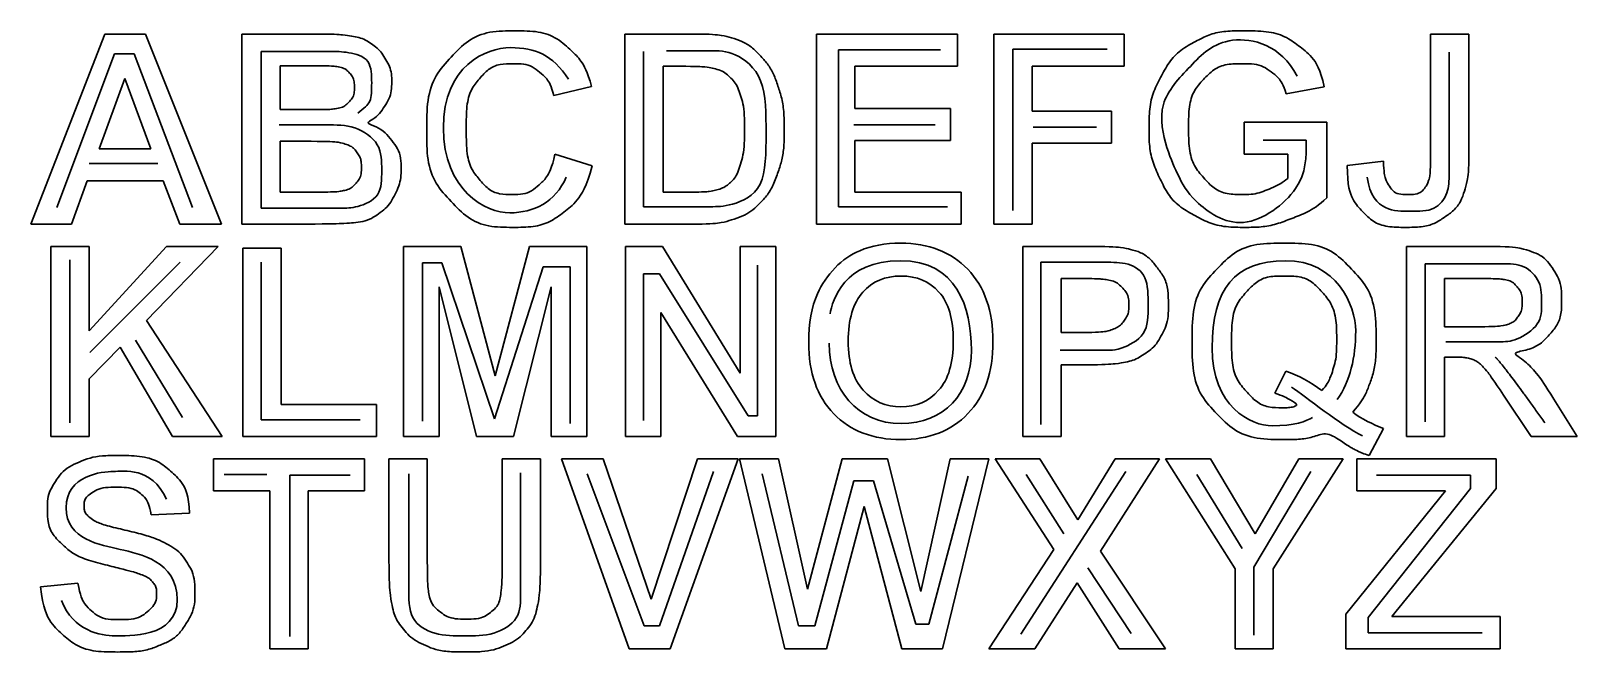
# Model space of a CAD drawing. Header units: millimetres. Extents: x 0 to 177, y 72 to 143.
import ezdxf

# ---------------------------------------------------------------- set-up
doc = ezdxf.new("R2010")
doc.units = ezdxf.units.MM
doc.layers.add('LAYER__1', color=179, linetype='Continuous', lineweight=0)
doc.layers.add('LAYER__2', color=179, linetype='Continuous', lineweight=0)

# ---------------------------------------------------------------- blocks, each defined once
blk = doc.blocks.new('block 3')
at = {"layer": 'LAYER__1', "color": 230, "lineweight": 30}
for p, q in [((8.24, -22.9), (16.7, -1.19)), ((16.7, -1.19), (21.33, -1.19)), ((21.33, -1.19), (30.02, -22.9)), ((41.03, -1.19), (32.36, -1.19)), ((32.36, -1.19), (32.36, -22.9)), ((84.13, -1.19), (76.12, -1.19)), ((76.12, -1.19), (76.12, -22.9)), ((98.03, -22.9), (98.03, -1.19)), ((98.03, -1.19), (114.12, -1.19)), ((114.12, -1.19), (114.12, -4.87)), ((118.28, -22.9), (118.28, -1.19)), ((118.28, -1.19), (133.16, -1.19)), ((133.16, -1.19), (133.16, -4.87)), ((172.56, -1.19), (168.19, -1.19)), ((168.19, -1.19), (168.19, -15.21)), ((172.56, -14.93), (172.56, -1.19)), ((36.74, -9.82), (36.74, -4.81)), ((36.74, -4.81), (39.26, -4.81)), ((80.5, -19.24), (80.5, -4.87)), ((80.5, -4.87), (82.47, -4.87)), ((114.12, -4.87), (102.41, -4.87)), ((102.41, -4.87), (102.41, -9.68)), ((133.16, -4.87), (122.67, -4.87)), ((122.67, -4.87), (122.67, -10)), ((18.96, -6.26), (16.03, -14.31)), ((21.95, -14.31), (18.96, -6.26)), ((67.98, -8.21), (72.32, -7.17)), ((151.68, -8.02), (156.04, -7.2)), ((39.61, -9.82), (36.74, -9.82)), ((102.41, -9.68), (113.31, -9.68)), ((113.31, -9.68), (113.31, -13.33)), ((122.67, -10), (131.73, -10)), ((131.73, -10), (131.73, -13.67)), ((146.87, -11.26), (146.87, -14.92)), ((156.32, -11.26), (146.87, -11.26)), ((156.32, -19.91), (156.32, -11.26)), ((36.74, -19.24), (36.74, -13.44)), ((36.74, -13.44), (40.28, -13.44)), ((113.31, -13.33), (102.41, -13.33)), ((102.41, -13.33), (102.41, -19.24)), ((131.73, -13.67), (122.67, -13.67)), ((122.67, -13.67), (122.67, -22.9)), ((16.03, -14.31), (21.95, -14.31)), ((72.38, -16.26), (68.13, -14.92)), ((146.87, -14.92), (151.89, -14.92)), ((151.89, -14.92), (151.89, -17.67)), ((162.8, -15.72), (158.67, -16.19)), ((14.68, -17.97), (12.89, -22.9)), ((23.36, -17.97), (14.68, -17.97)), ((25.25, -22.9), (23.36, -17.97)), ((40.8, -19.24), (36.74, -19.24)), ((83.78, -19.24), (80.5, -19.24)), ((102.41, -19.24), (114.54, -19.24)), ((114.54, -19.24), (114.54, -22.9)), ((12.89, -22.9), (8.24, -22.9)), ((30.02, -22.9), (25.25, -22.9)), ((32.36, -22.9), (39.75, -22.9)), ((76.12, -22.9), (84.37, -22.9)), ((114.54, -22.9), (98.03, -22.9)), ((122.67, -22.9), (118.28, -22.9)), ((10.51, -47.15), (10.51, -25.45)), ((10.51, -25.45), (14.89, -25.45)), ((14.89, -25.45), (14.89, -35.09)), ((14.89, -35.09), (23.74, -25.45)), ((29.63, -25.45), (21.46, -33.9)), ((23.74, -25.45), (29.63, -25.45)), ((32.46, -47.15), (32.46, -25.63)), ((32.46, -25.63), (36.84, -25.63)), ((36.84, -25.63), (36.84, -43.5)), ((50.81, -47.15), (50.81, -25.45)), ((50.81, -25.45), (57.36, -25.45)), ((57.36, -25.45), (61.3, -40.25)), ((61.3, -40.25), (65.2, -25.45)), ((65.2, -25.45), (71.77, -25.45)), ((71.77, -25.45), (71.77, -47.15)), ((76.17, -47.15), (76.17, -25.45)), ((76.17, -25.45), (80.43, -25.45)), ((80.43, -25.45), (89.31, -39.94)), ((89.31, -39.94), (89.31, -25.45)), ((89.31, -25.45), (93.38, -25.45)), ((93.38, -25.45), (93.38, -47.15)), ((121.6, -25.45), (121.6, -47.15)), ((128.63, -25.45), (121.6, -25.45)), ((165.42, -25.45), (165.42, -47.15)), ((174.65, -25.45), (165.42, -25.45)), ((125.98, -35.28), (125.98, -29.12)), ((125.98, -29.12), (128.1, -29.12)), ((169.8, -29.12), (173.22, -29.12)), ((169.8, -34.63), (169.8, -29.12)), ((59.17, -47.15), (54.88, -30.07)), ((54.88, -30.07), (54.88, -47.15)), ((67.7, -30.07), (63.39, -47.15)), ((67.7, -47.15), (67.7, -30.07)), ((88.99, -47.15), (80.24, -33)), ((80.24, -33), (80.24, -47.15)), ((21.46, -33.9), (30.08, -47.15)), ((128.38, -35.28), (125.98, -35.28)), ((173.05, -34.63), (169.8, -34.63)), ((18.44, -36.97), (14.89, -40.59)), ((24.41, -47.15), (18.44, -36.97)), ((169.8, -38.09), (170.69, -38.09)), ((169.8, -47.15), (169.8, -38.09)), ((14.89, -40.59), (14.89, -47.15)), ((125.98, -38.97), (128.84, -38.97)), ((125.98, -47.15), (125.98, -38.97)), ((151.64, -39.71), (150.41, -42.21)), ((36.84, -43.5), (47.74, -43.5)), ((47.74, -43.5), (47.74, -47.15)), ((176.53, -42.43), (179.69, -47.15)), ((184.93, -47.15), (182.28, -42.92)), ((14.89, -47.15), (10.51, -47.15)), ((30.08, -47.15), (24.41, -47.15)), ((47.74, -47.15), (32.46, -47.15)), ((54.88, -47.15), (50.81, -47.15)), ((63.39, -47.15), (59.17, -47.15)), ((71.77, -47.15), (67.7, -47.15)), ((80.24, -47.15), (76.17, -47.15)), ((93.38, -47.15), (88.99, -47.15)), ((121.6, -47.15), (125.98, -47.15)), ((161.19, -49.33), (162.8, -46.24)), ((165.42, -47.15), (169.8, -47.15)), ((179.69, -47.15), (184.93, -47.15)), ((29.12, -53.38), (29.12, -49.71)), ((29.12, -49.71), (46.36, -49.71)), ((46.36, -49.71), (46.36, -53.38)), ((53.54, -49.71), (49.16, -49.71)), ((49.16, -49.71), (49.16, -61.28)), ((53.54, -61.46), (53.54, -49.71)), ((62.09, -49.71), (62.09, -61.71)), ((66.47, -49.71), (62.09, -49.71)), ((66.47, -61.1), (66.47, -49.71)), ((76.62, -71.41), (68.87, -49.71)), ((68.87, -49.71), (73.62, -49.71)), ((73.62, -49.71), (79.11, -65.77)), ((79.11, -65.77), (84.43, -49.71)), ((89.08, -49.71), (81.3, -71.41)), ((84.43, -49.71), (89.08, -49.71)), ((94.39, -71.41), (89.21, -49.71)), ((89.21, -49.71), (93.69, -49.71)), ((93.69, -49.71), (96.97, -64.61)), ((96.97, -64.61), (100.93, -49.71)), ((100.93, -49.71), (106.14, -49.71)), ((106.14, -49.71), (109.95, -64.86)), ((109.95, -64.86), (113.28, -49.71)), ((117.69, -49.71), (112.42, -71.41)), ((113.28, -49.71), (117.69, -49.71)), ((125.14, -60.08), (118.42, -49.71)), ((118.42, -49.71), (123.54, -49.71)), ((123.54, -49.71), (127.89, -56.68)), ((127.89, -56.68), (132.16, -49.71)), ((137.23, -49.71), (130.48, -60.25)), ((132.16, -49.71), (137.23, -49.71)), ((145.85, -62.27), (137.9, -49.71)), ((137.9, -49.71), (143.04, -49.71)), ((143.04, -49.71), (148.15, -58.29)), ((148.15, -58.29), (153.15, -49.71)), ((158.2, -49.71), (150.22, -62.3)), ((153.15, -49.71), (158.2, -49.71)), ((159.78, -53.38), (159.78, -49.71)), ((159.78, -49.71), (175.67, -49.71)), ((175.67, -49.71), (175.67, -53.11)), ((35.56, -53.38), (29.12, -53.38)), ((35.56, -71.41), (35.56, -53.38)), ((46.36, -53.38), (39.94, -53.38)), ((39.94, -53.38), (39.94, -71.41)), ((158.49, -67.46), (169.89, -53.38)), ((169.89, -53.38), (159.78, -53.38)), ((175.67, -53.11), (163.78, -67.75)), ((21.98, -56.1), (26.36, -55.91)), ((103.45, -55.18), (99.14, -71.41)), ((107.77, -71.41), (103.45, -55.18)), ((117.72, -71.41), (125.14, -60.08)), ((130.48, -60.25), (137.9, -71.41)), ((145.85, -71.41), (145.85, -62.27)), ((150.22, -62.3), (150.22, -71.41)), ((13.6, -63.93), (9.34, -64.35)), ((127.8, -63.9), (122.98, -71.41)), ((132.62, -71.41), (127.8, -63.9)), ((158.49, -71.41), (158.49, -67.46)), ((163.78, -67.75), (176.13, -67.75)), ((176.13, -67.75), (176.13, -71.41)), ((39.94, -71.41), (35.56, -71.41)), ((81.3, -71.41), (76.62, -71.41)), ((99.14, -71.41), (94.39, -71.41)), ((112.42, -71.41), (107.77, -71.41)), ((122.98, -71.41), (117.72, -71.41)), ((137.9, -71.41), (132.62, -71.41)), ((150.22, -71.41), (145.85, -71.41)), ((176.13, -71.41), (158.49, -71.41))]:
    blk.add_line(p, q, dxfattribs=at)
for points in [[(41.03, -1.19), (42.75, -1.19), (44.03, -1.27), (44.88, -1.41), (45.72, -1.55), (46.48, -1.85), (47.14, -2.3), (47.81, -2.76), (48.36, -3.36), (48.81, -4.12), (49.25, -4.87), (49.47, -5.72), (49.47, -6.66), (49.47, -7.67), (49.2, -8.61), (48.65, -9.45), (48.1, -10.3), (47.36, -10.94), (46.42, -11.36), (47.75, -11.75), (48.76, -12.41), (49.47, -13.33), (50.18, -14.26), (50.54, -15.35), (50.54, -16.61), (50.54, -17.59), (50.31, -18.55), (49.85, -19.48), (49.39, -20.42), (48.76, -21.16), (47.97, -21.72), (47.18, -22.28), (46.2, -22.62), (45.03, -22.75), (44.3, -22.83), (42.54, -22.88), (39.75, -22.9)], [(72.38, -16.26), (71.72, -18.63), (70.64, -20.39), (69.13, -21.54), (67.61, -22.69), (65.69, -23.27), (63.36, -23.27), (60.48, -23.27), (58.11, -22.28), (56.25, -20.31), (54.4, -18.34), (53.47, -15.65), (53.47, -12.24), (53.47, -8.63), (54.4, -5.82), (56.27, -3.82), (58.13, -1.82), (60.59, -0.82), (63.63, -0.82), (66.28, -0.82), (68.44, -1.61), (70.1, -3.18), (71.08, -4.11), (71.82, -5.44), (72.32, -7.17)], [(84.13, -1.19), (85.94, -1.19), (87.31, -1.33), (88.26, -1.61), (89.53, -1.98), (90.62, -2.65), (91.53, -3.61), (92.44, -4.56), (93.13, -5.74), (93.61, -7.12), (94.08, -8.51), (94.32, -10.22), (94.32, -12.25), (94.32, -14.04), (94.09, -15.58), (93.65, -16.87), (93.11, -18.45), (92.33, -19.73), (91.33, -20.71), (90.57, -21.45), (89.54, -22.02), (88.25, -22.44), (87.28, -22.74), (85.99, -22.9), (84.37, -22.9)], [(156.32, -19.91), (155.4, -20.79), (154.07, -21.58), (152.33, -22.25), (150.59, -22.93), (148.82, -23.27), (147.04, -23.27), (144.77, -23.27), (142.79, -22.79), (141.1, -21.84), (139.41, -20.89), (138.14, -19.52), (137.29, -17.75), (136.44, -15.98), (136.02, -14.05), (136.02, -11.97), (136.02, -9.71), (136.49, -7.7), (137.44, -5.95), (138.39, -4.19), (139.78, -2.84), (141.6, -1.9), (142.99, -1.18), (144.73, -0.82), (146.8, -0.82), (149.49, -0.82), (151.6, -1.39), (153.11, -2.52), (154.63, -3.65), (155.6, -5.21), (156.04, -7.2)], [(39.61, -9.82), (41.32, -9.82), (42.38, -9.8), (42.8, -9.75), (43.55, -9.66), (44.14, -9.4), (44.57, -8.97), (44.99, -8.54), (45.21, -7.98), (45.21, -7.28), (45.21, -6.61), (45.02, -6.06), (44.65, -5.64), (44.28, -5.22), (43.73, -4.97), (43, -4.88), (42.57, -4.83), (41.32, -4.81), (39.26, -4.81)], [(67.98, -8.21), (67.72, -7.09), (67.19, -6.2), (66.37, -5.55), (65.56, -4.89), (64.57, -4.57), (63.4, -4.57), (61.8, -4.57), (60.49, -5.15), (59.49, -6.3), (58.49, -7.46), (57.99, -9.33), (57.99, -11.91), (57.99, -14.66), (58.48, -16.61), (59.47, -17.77), (60.45, -18.94), (61.74, -19.52), (63.32, -19.52), (64.48, -19.52), (65.48, -19.15), (66.32, -18.41), (67.16, -17.67), (67.76, -16.51), (68.13, -14.92)], [(83.78, -19.24), (85, -19.24), (85.88, -19.17), (86.43, -19.03), (87.14, -18.86), (87.73, -18.55), (88.19, -18.13), (88.66, -17.71), (89.05, -17.01), (89.34, -16.04), (89.64, -15.06), (89.79, -13.74), (89.79, -12.06), (89.79, -10.38), (89.64, -9.09), (89.34, -8.2), (89.05, -7.3), (88.63, -6.6), (88.1, -6.09), (87.57, -5.59), (86.89, -5.25), (86.07, -5.07), (85.46, -4.93), (84.26, -4.87), (82.47, -4.87)], [(151.68, -8.02), (151.38, -6.95), (150.8, -6.11), (149.96, -5.49), (149.11, -4.88), (148.06, -4.57), (146.8, -4.57), (144.88, -4.57), (143.36, -5.18), (142.23, -6.39), (141.1, -7.6), (140.54, -9.41), (140.54, -11.79), (140.54, -14.37), (141.11, -16.3), (142.25, -17.59), (143.4, -18.88), (144.9, -19.52), (146.75, -19.52), (147.67, -19.52), (148.59, -19.34), (149.51, -18.98), (150.44, -18.62), (151.23, -18.18), (151.89, -17.67)], [(40.8, -19.24), (42.38, -19.24), (43.38, -19.2), (43.8, -19.11), (44.45, -18.99), (44.98, -18.7), (45.39, -18.24), (45.8, -17.78), (46.01, -17.17), (46.01, -16.4), (46.01, -15.75), (45.85, -15.19), (45.54, -14.74), (45.22, -14.29), (44.76, -13.96), (44.17, -13.75), (43.57, -13.54), (42.27, -13.44), (40.28, -13.44)], [(172.56, -14.93), (172.56, -16.73), (172.4, -18.11), (172.08, -19.08), (171.66, -20.34), (170.89, -21.36), (169.77, -22.12), (168.66, -22.88), (167.19, -23.27), (165.36, -23.27), (163.22, -23.27), (161.57, -22.67), (160.42, -21.47), (159.26, -20.27), (158.68, -18.51), (158.67, -16.19)], [(162.8, -15.72), (162.85, -16.96), (163.03, -17.84), (163.35, -18.35), (163.82, -19.13), (164.54, -19.52), (165.51, -19.52), (166.49, -19.52), (167.18, -19.24), (167.58, -18.69), (167.99, -18.13), (168.19, -16.97), (168.19, -15.21)], [(100.14, -27.89), (101, -27.01), (101.93, -26.36), (102.95, -25.94)], [(128.63, -25.45), (131.3, -25.45), (133.04, -25.56), (133.84, -25.78), (135.09, -26.1), (136.13, -26.81), (136.97, -27.9), (137.81, -28.99), (138.23, -30.4), (138.23, -32.13), (138.23, -33.46), (137.98, -34.58), (137.5, -35.49), (137.02, -36.4), (136.4, -37.11), (135.66, -37.63), (134.91, -38.14), (134.16, -38.49), (133.39, -38.66), (132.34, -38.86), (130.82, -38.97), (128.84, -38.97)], [(161.19, -49.33), (160.53, -49.13), (159.88, -48.86), (159.25, -48.51), (159.11, -48.45), (158.14, -47.8), (156.33, -46.59), (154.91, -47.21), (153.34, -47.52), (151.61, -47.52), (148.27, -47.52), (145.66, -46.54), (143.77, -44.58), (141.88, -42.61), (140.94, -39.85), (140.94, -36.3), (140.94, -32.76), (141.88, -30), (143.78, -28.03), (145.67, -26.06), (148.24, -25.08), (151.49, -25.08), (154.71, -25.08), (157.26, -26.06), (159.15, -28.03), (161.03, -30), (161.97, -32.76), (161.97, -36.3), (161.97, -38.18), (161.71, -39.82), (161.19, -41.25), (160.79, -42.33), (160.16, -43.38), (159.29, -44.4)], [(174.65, -25.45), (176.97, -25.45), (178.65, -25.64), (179.7, -26.03), (180.75, -26.42), (181.59, -27.12), (182.23, -28.11), (182.86, -29.11), (183.17, -30.25), (183.17, -31.53), (183.17, -33.16), (182.69, -34.51), (181.74, -35.57), (180.78, -36.63), (179.35, -37.3), (177.44, -37.57), (178.39, -38.13), (179.17, -38.73), (179.79, -39.4), (180.41, -40.06), (181.24, -41.23), (182.28, -42.92)], [(98.12, -30.87), (98.61, -29.76), (99.29, -28.77), (100.14, -27.89)], [(128.38, -35.28), (130.11, -35.28), (131.26, -35.17), (131.85, -34.94), (132.43, -34.71), (132.88, -34.36), (133.21, -33.87), (133.55, -33.39), (133.71, -32.83), (133.71, -32.19), (133.71, -31.4), (133.48, -30.74), (133.02, -30.23), (132.55, -29.72), (131.96, -29.4), (131.25, -29.27), (130.73, -29.17), (129.68, -29.12), (128.1, -29.12)], [(155.77, -41.93), (156.33, -41.27), (156.75, -40.47), (157.04, -39.53), (157.32, -38.59), (157.46, -37.52), (157.46, -36.3), (157.46, -33.79), (156.9, -31.92), (155.8, -30.68), (154.69, -29.44), (153.25, -28.83), (151.46, -28.83), (149.68, -28.83), (148.23, -29.45), (147.12, -30.69), (146.01, -31.93), (145.45, -33.8), (145.45, -36.3), (145.45, -38.84), (146.01, -40.74), (147.12, -41.99), (148.23, -43.25), (149.63, -43.88), (151.33, -43.88), (151.96, -43.88), (152.56, -43.78), (153.12, -43.57), (152.23, -42.99), (151.33, -42.53), (150.41, -42.21)], [(173.05, -34.63), (175.15, -34.63), (176.46, -34.54), (176.99, -34.36), (177.51, -34.18), (177.92, -33.88), (178.21, -33.44), (178.51, -33.01), (178.66, -32.47), (178.66, -31.82), (178.66, -31.09), (178.46, -30.5), (178.07, -30.05), (177.68, -29.6), (177.13, -29.31), (176.42, -29.2), (176.07, -29.15), (175, -29.12), (173.22, -29.12)], [(97.13, -36.43), (97.13, -34.22), (97.46, -32.37), (98.12, -30.87)], [(103.3, -30.68), (102.2, -31.92), (101.64, -33.79), (101.64, -36.29)], [(99.99, -44.57), (98.08, -42.6), (97.13, -39.89), (97.13, -36.43)], [(101.64, -36.29), (101.64, -38.74), (102.21, -40.61), (103.35, -41.88)], [(176.53, -42.43), (175.4, -40.74), (174.63, -39.68), (174.22, -39.24), (173.8, -38.8), (173.36, -38.5), (172.9, -38.34), (172.44, -38.17), (171.7, -38.09), (170.69, -38.09)], [(151.64, -39.71), (153.08, -40.2), (154.46, -40.94), (155.77, -41.93)], [(159.29, -44.4), (160.37, -45.17), (161.54, -45.78), (162.8, -46.24)], [(13.6, -63.93), (13.86, -65.36), (14.38, -66.41), (15.16, -67.09), (15.95, -67.76), (17.01, -68.09), (18.34, -68.09), (19.75, -68.09), (20.81, -67.79), (21.53, -67.2), (22.24, -66.6), (22.6, -65.9), (22.6, -65.1), (22.6, -64.59), (22.45, -64.15), (22.15, -63.79), (21.85, -63.43), (21.32, -63.12), (20.57, -62.85), (20.06, -62.67), (18.89, -62.36), (17.07, -61.9), (14.72, -61.32), (13.07, -60.61), (12.12, -59.76), (10.79, -58.56), (10.12, -57.11), (10.12, -55.39), (10.12, -54.29), (10.44, -53.25), (11.06, -52.29), (11.69, -51.33), (12.59, -50.59), (13.77, -50.09), (14.95, -49.59), (16.38, -49.34), (18.04, -49.34), (20.77, -49.34), (22.82, -49.93), (24.19, -51.13), (25.57, -52.32), (26.29, -53.91), (26.36, -55.91)], [(21.98, -56.1), (21.79, -54.99), (21.39, -54.18), (20.77, -53.7), (20.16, -53.21), (19.23, -52.96), (18, -52.96), (16.73, -52.96), (15.73, -53.22), (15.01, -53.75), (14.54, -54.08), (14.31, -54.53), (14.31, -55.09), (14.31, -55.61), (14.53, -56.05), (14.96, -56.41), (15.52, -56.88), (16.86, -57.36), (18.99, -57.86), (21.12, -58.37), (22.7, -58.89), (23.72, -59.42), (24.74, -59.96), (25.54, -60.7), (26.12, -61.63), (26.7, -62.56), (26.98, -63.72), (26.98, -65.09), (26.98, -66.33), (26.64, -67.5), (25.95, -68.58), (25.26, -69.67), (24.28, -70.47), (23.02, -71), (21.75, -71.53), (20.18, -71.79), (18.29, -71.79), (15.55, -71.79), (13.44, -71.16), (11.97, -69.89), (10.5, -68.62), (9.62, -66.77), (9.34, -64.35)], [(66.47, -61.1), (66.47, -63.71), (66.35, -65.55), (66.11, -66.63), (65.88, -67.7), (65.44, -68.61), (64.8, -69.35), (64.17, -70.09), (63.32, -70.68), (62.25, -71.12), (61.18, -71.56), (59.79, -71.78), (58.07, -71.78), (56, -71.78), (54.43, -71.54), (53.36, -71.06), (52.29, -70.58), (51.44, -69.96), (50.82, -69.2), (50.2, -68.43), (49.79, -67.63), (49.59, -66.79), (49.31, -65.55), (49.16, -63.71), (49.16, -61.28)], [(53.54, -61.46), (53.54, -63.33), (53.6, -64.53), (53.71, -65.09), (53.89, -65.98), (54.34, -66.69), (55.05, -67.23), (55.75, -67.76), (56.72, -68.03), (57.94, -68.03), (59.18, -68.03), (60.12, -67.78), (60.75, -67.27), (61.39, -66.76), (61.77, -66.14), (61.89, -65.4), (62.02, -64.66), (62.09, -63.43), (62.09, -61.71)]]:
    blk.add_open_spline(points, degree=3, dxfattribs=at)
for points, knots in [([(102.95, -25.94), (104.3, -25.37), (105.86, -25.08), (107.63, -25.08), (110.82, -25.08), (113.38, -26.07), (115.3, -28.05)], [3, 3, 3, 3, 4, 4, 4, 5, 5, 5, 5]), ([(115.3, -28.05), (117.22, -30.04), (118.18, -32.8), (118.18, -36.33), (118.18, -39.83), (117.23, -42.58), (115.32, -44.55), (113.42, -46.53), (110.87, -47.52), (107.68, -47.52), (104.46, -47.52), (101.89, -46.54), (99.99, -44.57)], [5, 5, 5, 5, 6, 6, 6, 7, 7, 7, 8, 8, 8, 9, 9, 9, 9]), ([(112.01, -30.66), (110.92, -29.44), (109.48, -28.83), (107.67, -28.83), (105.86, -28.83), (104.41, -29.44), (103.3, -30.68)], [5, 5, 5, 5, 6, 6, 6, 7, 7, 7, 7]), ([(111.97, -41.89), (113.09, -40.63), (113.65, -38.74), (113.65, -36.23), (113.65, -33.74), (113.11, -31.88), (112.01, -30.66)], [3, 3, 3, 3, 4, 4, 4, 5, 5, 5, 5]), ([(103.35, -41.88), (104.48, -43.14), (105.92, -43.78), (107.67, -43.78), (109.42, -43.78), (110.85, -43.15), (111.97, -41.89)], [1, 1, 1, 1, 2, 2, 2, 3, 3, 3, 3])]:
    blk.add_open_spline(points, degree=3, knots=knots, dxfattribs=at)

msp = doc.modelspace()

# ---------------------------------------------------------------- linework, layer by layer
at = {"layer": 'LAYER__2', "color": 250, "lineweight": 30}
for p, q in [((2.96, 122.98), (9.57, 140.53)), ((9.57, 140.53), (11.78, 140.53)), ((11.78, 140.53), (18.48, 122.98)), ((26.33, 140.79), (26.33, 122.89)), ((69.99, 123.06), (69.99, 140.79)), ((103.94, 140.97), (92.3, 140.97)), ((92.3, 140.97), (92.3, 123.06)), ((122.99, 141.06), (112.23, 141.06)), ((112.23, 141.06), (112.23, 122.62)), ((94.06, 132.41), (103.32, 132.41)), ((114.52, 132.15), (121.76, 132.15)), ((140.81, 130.65), (145.75, 130.65)), ((6.66, 128), (14.51, 128)), ((92.3, 123.06), (104.73, 123.06)), ((4.46, 116.98), (4.46, 98.37)), ((6.75, 106.39), (17.07, 116.71)), ((26.33, 116.71), (26.33, 98.72)), ((44.76, 98.55), (44.76, 116.63)), ((44.76, 116.63), (46.97, 116.63)), ((46.97, 116.63), (52.96, 98.81)), ((115.41, 116.71), (115.41, 98.19)), ((52.96, 98.81), (58.52, 116.18)), ((58.52, 116.18), (61.61, 116.18)), ((61.61, 116.18), (61.61, 98.28)), ((69.99, 98.63), (69.99, 115.39)), ((69.99, 115.39), (71.84, 115.39)), ((71.84, 115.39), (81.98, 99.16)), ((83.04, 99.16), (83.04, 116.36)), ((159.33, 116.54), (159.33, 98.46)), ((11.95, 107.81), (17.33, 98.99)), ((81.98, 99.16), (83.04, 99.16)), ((26.33, 98.72), (37.62, 98.72)), ((26.95, 92.46), (22.1, 92.46)), ((29.59, 73.94), (29.59, 92.37)), ((29.59, 92.37), (36.47, 92.37)), ((70.07, 75.17), (63.55, 92.55)), ((78.01, 92.81), (71.84, 75.17)), ((87.71, 75.17), (83.57, 92.55)), ((107.12, 92.28), (102.62, 75.35)), ((125.11, 92.81), (113.11, 74.2)), ((113.73, 92.46), (118.05, 85.67)), ((138.43, 83.99), (133.22, 92.46)), ((139.75, 81.88), (146.27, 92.81)), ((153.77, 92.37), (164.53, 92.37)), ((164.53, 92.37), (164.53, 90.87)), ((94.06, 91.75), (89.57, 75.17)), ((96.27, 91.75), (94.06, 91.75)), ((101.12, 75.35), (96.27, 91.75)), ((164.53, 90.87), (152.8, 76.14)), ((120.79, 81.79), (125.73, 74.29)), ((139.75, 74.12), (139.75, 81.88)), ((152.8, 76.14), (152.8, 74.38)), ((71.84, 75.17), (70.07, 75.17)), ((89.57, 75.17), (87.71, 75.17)), ((102.62, 75.35), (101.12, 75.35)), ((152.8, 74.38), (165.85, 74.38))]:
    msp.add_line(p, q, dxfattribs=at)
for points, degree in [([(144.69, 137.97), (142.83, 141.58), (136.35, 143.12), (132.52, 139.12), (128.55, 134.97), (129.8, 129.38), (131.19, 126.5), (132.43, 123.95), (138.34, 119.62), (145.75, 125.18), (145.75, 128.71), (145.75, 130.65)], 3), ([(26.33, 140.79), (29.42, 140.79), (32.15, 140.79), (34.18, 140.79), (36.21, 140.79), (38.94, 140), (38.94, 137.09), (38.94, 134.88), (38.06, 134.35), (37.35, 133.74)], 3), ([(69.99, 123.06), (72.9, 123.06), (75.45, 123.06), (77.66, 123.06), (79.86, 123.06), (84.01, 124.83), (84.01, 131.44), (84.01, 138.06), (80.3, 140.88), (77.75, 140.88), (75.19, 140.88), (72.63, 140.88)], 3), ([(152.71, 126.42), (152.98, 124.3), (154.74, 122.53), (157.65, 122.53), (160.56, 122.53), (162.06, 124.65), (162.06, 126.68), (162.06, 128.71), (162.06, 140.7)], 3), ([(28.36, 132.41), (30.83, 132.41), (33.91, 132.41), (37, 132.41), (40.09, 130.3), (40.09, 127.21), (40.09, 124.12), (37.18, 122.89), (35.41, 122.89), (33.65, 122.89), (31.71, 122.89), (26.33, 122.89)], 3), ([(115.41, 116.71), (119.11, 116.71), (119.99, 116.71), (122.73, 116.71), (125.46, 116.71), (127.67, 115.3), (127.67, 111.77), (127.67, 108.25), (124.31, 106.66), (123.34, 106.66), (122.37, 106.66), (118.23, 106.66), (117.61, 106.66)], 3), ([(159.33, 116.54), (162.68, 116.54), (165.59, 116.54), (168.15, 116.54), (170.7, 116.54), (172.64, 114.51), (172.64, 112.04), (172.64, 109.57), (169.65, 107.63), (167.88, 107.63), (166.12, 107.63), (161.71, 107.63)], 3), ([(167.35, 105.87), (168.5, 104.72), (173, 98.37)], 2), ([(144.07, 102.43), (145.66, 101.37), (149.71, 98.1), (152.18, 96.87)], 3), ([(55.96, 92.64), (55.96, 81.88), (55.96, 78.88), (55.96, 75.88), (52.96, 74.03), (49.53, 74.03), (46.09, 74.03), (43.17, 75.79), (43.17, 79.5), (43.17, 83.2), (43.17, 92.55)], 3)]:
    msp.add_open_spline(points, degree=degree, dxfattribs=at)
for points, knots in [([(61.43, 137.62), (59.58, 140.44), (57.64, 141.23), (54.82, 141.23), (51.99, 141.23), (47.14, 139.2), (47.14, 132.06), (47.14, 124.92), (51.99, 122.36), (54.73, 122.36), (57.46, 122.36), (59.93, 123.59), (61.17, 126.42)], [0, 0, 0, 0, 1, 1, 1, 2, 2, 2, 3, 3, 3, 4, 4, 4, 4]), ([(91.24, 107.45), (91.24, 102.16), (94.5, 98.28), (99.44, 98.28), (104.38, 98.28), (107.47, 101.72), (107.47, 106.66), (107.47, 111.6), (105.79, 116.89), (99.35, 116.89), (92.92, 116.89), (91.59, 112.39), (91.33, 110.8)], [0, 0, 0, 0, 1, 1, 1, 2, 2, 2, 3, 3, 3, 4, 4, 4, 4]), ([(149.27, 101.02), (150.77, 103.13), (151.39, 105.87), (151.39, 108.86), (151.39, 111.86), (149.18, 116.89), (143.36, 116.89), (137.54, 116.89), (134.99, 113.63), (134.99, 106.92), (134.99, 100.22), (139.4, 98.02), (141.86, 98.02), (144.33, 98.02), (145.83, 98.55), (146.45, 98.99)], [0, 0, 0, 0, 1, 1, 1, 2, 2, 2, 3, 3, 3, 4, 4, 4, 5, 5, 5, 5]), ([(15.48, 89.64), (13.72, 93.43), (10.63, 92.81), (9.4, 92.81), (8.16, 92.81), (4.02, 92.37), (4.02, 88.67), (4.02, 84.96), (7.99, 84.43), (10.19, 83.91), (12.4, 83.38), (16.72, 82.58), (16.72, 78.17), (16.72, 73.76), (11.07, 74.03), (9.57, 74.03), (8.07, 74.03), (4.81, 74.56), (3.49, 78.08)], [0, 0, 0, 0, 1, 1, 1, 2, 2, 2, 3, 3, 3, 4, 4, 4, 5, 5, 5, 6, 6, 6, 6])]:
    msp.add_open_spline(points, degree=3, knots=knots, dxfattribs=at)

# ---------------------------------------------------------------- block references
at = {"layer": 'LAYER__1'}
msp.add_blockref('block 3', (-8.24, 143.97), dxfattribs=at)

doc.saveas('drawing.dxf')
